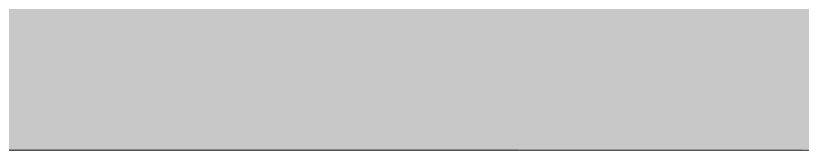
# Model space of a CAD drawing. Header units: inches. Extents: x -26493 to -10162, y -132 to 713.
# Drawn here: x -24982.136 to -24981.211, y 285.187 to 285.346 of the extents above; entities that cross this region are included whole.
import ezdxf

# ---------------------------------------------------------------- set-up
doc = ezdxf.new("R2010")
doc.units = ezdxf.units.IN
doc.header["$MEASUREMENT"] = 0
doc.layers.add('Q-SPCQ', color=91, linetype='Continuous', lineweight=9)

# ---------------------------------------------------------------- blocks, each defined once
blk = doc.blocks.new('Basketball_Backstop-Performance_Sports_Systems-3103-Ceiling_Hung - 27_-0_ to 27_-11 7_8_-706978-Section 13')
at = {"layer": 'Q-SPCQ'}
h = blk.add_hatch(color=256, dxfattribs=at)
h.paths.add_polyline_path([(-24986.61166, 285.1875), (-24982.80308, 285.24334), (-24982.86149, 285.82006), (-24982.84159, 286.48457), (-24982.86166, 286.9375), (-24986.61166, 286.9375), (-24986.61166, 285.21627)], flags=0)
h.paths.add_polyline_path([(-24982.36166, 285.1875), (-24956.85691, 285.21756), (-24956.86166, 286.9375), (-24982.371, 286.90549), (-24982.36202, 285.1875)], flags=0)
h.paths.add_polyline_path([(-24956.36618, 285.1875), (-24930.7977, 285.21627), (-24930.86149, 285.82006), (-24930.84241, 286.5165), (-24930.86166, 286.9375), (-24956.37018, 286.9375), (-24956.36641, 285.21707)], flags=0)
h.paths.add_polyline_path([(-24929.65496, 285.1875), (-24926.61166, 285.1875), (-24926.61166, 286.9375), (-24930.37018, 286.9375), (-24930.36166, 285.1875)], flags=0)
blk.add_line((-24982.55134, 285.1875), (-24956.83965, 285.1875), dxfattribs=at)

msp = doc.modelspace()

# ---------------------------------------------------------------- block references
at = {"layer": 'Q-SPCQ'}
msp.add_blockref('Basketball_Backstop-Performance_Sports_Systems-3103-Ceiling_Hung - 27_-0_ to 27_-11 7_8_-706978-Section 13', (0, 0), dxfattribs=at)

doc.saveas('drawing.dxf')
